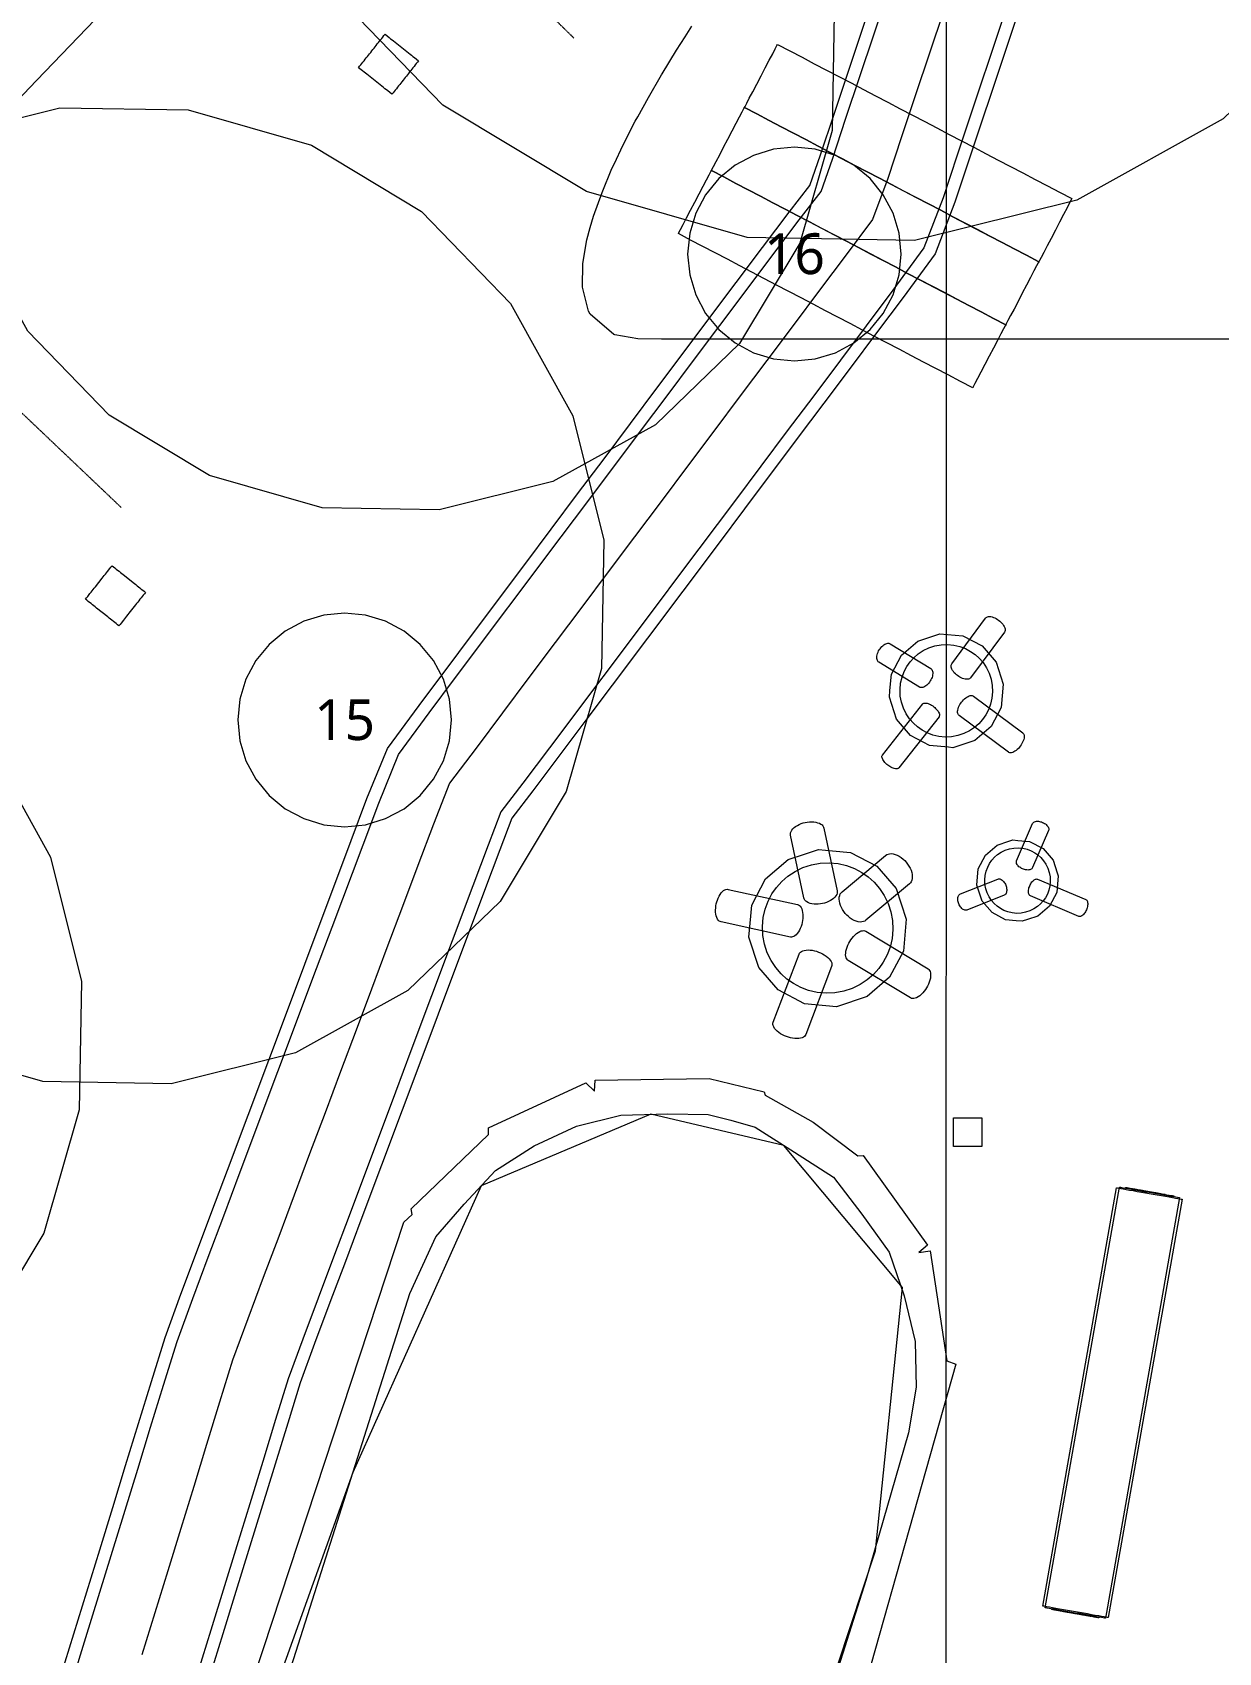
# Model space of a CAD drawing. Header units: millimetres. Extents: x -31757 to 121236, y -27283 to 59400.
# Drawn here: x 66088 to 71085, y 28250 to 35077 of the extents above; entities that cross this region are included whole.
import ezdxf

# ---------------------------------------------------------------- set-up
doc = ezdxf.new("R2010")
doc.units = ezdxf.units.MM
doc.linetypes.add('DASHDOT', pattern=[3.556, 2.54, -0.508, 0, -0.508])
for name, color, linetype, lineweight in [('10_見えがかり', 7, 'Continuous', 13), ('30_敷地・外構', 8, 'Continuous', 9), ('40_通り芯', 1, 'DASHDOT', 9), ('41_通り芯の符号', 1, 'Continuous', 13)]:
    doc.layers.add(name, color=color, linetype=linetype, lineweight=lineweight)
doc.styles.add('JP', font='NotoSansCJKjp-Regular.otf')

msp = doc.modelspace()

# ---------------------------------------------------------------- linework, layer by layer
at = {"layer": '10_見えがかり'}
for points in [[(69938.5, 36602.9), (75138.5, 36602.6), (75137.9, 25602.6), (69937.9, 25602.9), (69938.5, 36602.9)], [(66258.8, 28135.5), (66313.3, 28312.8), (66531.7, 29022.3), (66586.3, 29199.7), (66640.8, 29377), (66697.4, 29560.6), (66763.8, 29741.8), (66829.3, 29916.4), (66894.5, 30090.2), (66959.6, 30263.9), (67285.5, 31132.7), (67350.6, 31306.4), (67481, 31653.9), (67547, 31829.8), (67630.2, 32033.7), (67759.4, 32209.6), (67870.8, 32358.1), (68316.2, 32951.9), (68427.5, 33100.3), (68650.2, 33397.2), (68761.6, 33545.7), (68872.9, 33694.2), (68984.3, 33842.6), (69318.3, 34288), (69410.4, 34406.3), (69458.1, 34543.3), (69515.6, 34715.7), (69574.3, 34891.7), (69750.3, 35419.8)], [(70328, 35422.9), (70034.5, 34542.7), (69974.3, 34362.1), (69890.7, 34144.7), (69755.9, 33959.7), (69644.6, 33811.3), (69533.2, 33662.8), (69421.9, 33514.4), (69310.5, 33365.9), (69087.8, 33069), (68976.5, 32920.6), (68531.1, 32326.8), (68419.7, 32178.3), (68197, 31881.4), (68107.4, 31766.3), (68057.3, 31632.9), (67993.1, 31461.8), (67797.6, 30940.6), (67732.5, 30766.8), (67471.8, 30071.8), (67406.6, 29898.1), (67341.5, 29724.3), (67276.7, 29551.6), (67215.8, 29385.9), (67163.6, 29216.1), (66945.3, 28506.7), (66890.7, 28329.3), (66781.6, 27974.6)], [(66208.1, 28151.1), (66371.9, 28683.2), (66426.4, 28860.5), (66481, 29037.9), (66535.6, 29215.2), (66590.2, 29392.6), (66647.2, 29577.5), (66714.1, 29760.2), (66779.7, 29935), (66844.8, 30108.8), (66910, 30282.5), (67170.7, 30977.5), (67235.8, 31151.3), (67431.3, 31672.5), (67497.5, 31848.9), (67584, 32059.6), (67717, 32241.4), (68051.1, 32686.8), (68162.4, 32835.2), (68385.1, 33132.2), (68496.5, 33280.6), (68607.8, 33429.1), (68719.2, 33577.5), (69053.2, 34022.9), (69164.6, 34171.3), (69275.9, 34319.8), (69363.8, 34431.7), (69408.1, 34560.8), (69465.3, 34732.4), (69641.4, 35260.6)], [(70219, 35263.6), (69984.2, 34559.4), (69924.3, 34379.7), (69844.2, 34170), (69713.5, 33991.5), (69379.5, 33546.2), (69268.1, 33397.7), (69156.8, 33249.3), (69045.4, 33100.8), (68822.7, 32803.9), (68711.4, 32655.5), (68266, 32061.7), (68154.6, 31913.2), (68061.1, 31792.2), (68007.8, 31652), (67943.5, 31480.4), (67682.8, 30785.4), (67617.7, 30611.7), (67422.2, 30090.4), (67357, 29916.7), (67291.8, 29742.9), (67227, 29570), (67165.6, 29402.8), (67113, 29231.7), (67058.4, 29054.4), (67003.8, 28877), (66949.2, 28699.6), (66840.1, 28344.9), (66785.5, 28167.5)], [(71611.5, 35202.2), (71104.5, 34712.5), (70488, 34370.8), (69804.1, 34200.3), (69099.4, 34212.6), (68421.9, 34406.9), (67817.7, 34769.9), (67328.1, 35276.9)], [(69466.2, 35157), (69457.6, 34663.7), (69321.6, 34189.4), (69067.5, 33766.5), (68712.6, 33423.8), (68281.1, 33184.6), (67802.3, 33065.2), (67309, 33073.8), (66834.7, 33209.8), (66411.8, 33463.9), (66069.1, 33818.8), (65829.9, 34250.4), (65710.5, 34729.1), (65719.1, 35222.4)], [(66353.3, 35131.1), (66106.1, 34874.6), (65859.5, 34617.7), (65613.3, 34360.3), (65367.6, 34102.4), (65122.4, 33844.1), (64877.7, 33585.3), (64633.5, 33326.1), (64389.7, 33066.4), (64146.5, 32806.2), (63903.7, 32545.6), (63661.4, 32284.5), (63419.6, 32023), (63178.3, 31761), (62937.5, 31498.6), (62697.2, 31235.7), (62457.4, 30972.4), (62218.1, 30708.6), (61979.3, 30444.4), (61740.9, 30179.7), (61503.1, 29914.6), (61265.8, 29649), (61028.9, 29383), (60792.6, 29116.5)], [(67489.9, 34963.9), (67494.6, 34969.7), (67499.3, 34975.6), (67503.9, 34981.5), (67508.6, 34987.3), (67513.3, 34993.2), (67517.9, 34999.1), (67522.6, 35004.9), (67527.3, 35010.8), (67531.9, 35016.7), (67536.6, 35022.6), (67541.3, 35028.4), (67546, 35034.3), (67550.6, 35040.2), (67555.3, 35046), (67560, 35051.9), (67564.6, 35057.8), (67569.3, 35063.6), (67574, 35069.5), (67591.6, 35055.5), (67597.4, 35050.8), (67603.3, 35046.2), (67609.2, 35041.5), (67679.6, 34985.5), (67685.5, 34980.8), (67691.4, 34976.1), (67697.2, 34971.5), (67714.8, 34957.5), (67710.2, 34951.6), (67705.5, 34945.7), (67700.8, 34939.9), (67696.2, 34934), (67691.5, 34928.1), (67686.8, 34922.2), (67682.2, 34916.4), (67677.5, 34910.5), (67672.8, 34904.6), (67668.2, 34898.8), (67663.5, 34892.9), (67658.8, 34887), (67654.1, 34881.2), (67649.5, 34875.3), (67644.8, 34869.4), (67640.1, 34863.5), (67635.5, 34857.7), (67630.8, 34851.8), (67626.1, 34845.9), (67621.5, 34840.1), (67616.8, 34834.2), (67612.1, 34828.3), (67607.5, 34822.5), (67602.8, 34816.6), (67585.2, 34830.6), (67579.3, 34835.3), (67573.4, 34839.9), (67567.6, 34844.6), (67497.1, 34900.6), (67491.3, 34905.3), (67485.4, 34910), (67479.5, 34914.6), (67461.9, 34928.6), (67466.6, 34934.5), (67471.3, 34940.4), (67475.9, 34946.3), (67480.6, 34952.1), (67485.3, 34958), (67489.9, 34963.9)], [(69175.6, 34928), (69192.4, 34960), (69206.8, 34987.5), (69217.9, 35008.6), (69224.8, 35021.9), (69227.2, 35026.4), (69278.9, 34999.4), (69330.5, 34972.3), (69382.2, 34945.2), (69433.9, 34918.1), (69485.5, 34891.1), (69537.2, 34864), (69588.9, 34836.9), (69640.5, 34809.8), (69692.2, 34782.8), (69743.9, 34755.7), (69795.5, 34728.6), (69847.2, 34701.5), (69898.9, 34674.5), (69950.6, 34647.4), (70002.2, 34620.3), (70053.9, 34593.2), (70105.6, 34566.2), (70157.2, 34539.1), (70208.9, 34512), (70260.6, 34484.9), (70312.2, 34457.8), (70363.9, 34430.8), (70415.6, 34403.7), (70467.2, 34376.6), (70464.9, 34372.1), (70457.9, 34358.8), (70446.8, 34337.7), (70432.4, 34310.2), (70415.6, 34278.1), (70397.6, 34243.8), (70379.6, 34209.4), (70362.8, 34177.3), (70348.4, 34149.8), (70337.3, 34128.7), (70330.4, 34115.4), (70328, 34110.9), (70276.3, 34138), (70224.7, 34165), (70173, 34192.1), (70121.3, 34219.2), (70069.6, 34246.3), (70018, 34273.3), (69966.3, 34300.4), (69914.6, 34327.5), (69863, 34354.6), (69811.3, 34381.7), (69759.6, 34408.7), (69708, 34435.8), (69656.3, 34462.9), (69604.6, 34490), (69553, 34517), (69501.3, 34544.1), (69449.6, 34571.2), (69398, 34598.3), (69346.3, 34625.3), (69294.6, 34652.4), (69242.9, 34679.5), (69191.3, 34706.6), (69139.6, 34733.6), (69087.9, 34760.7), (69090.3, 34765.2), (69097.3, 34778.5), (69108.3, 34799.6), (69122.8, 34827.1), (69139.5, 34859.2), (69157.6, 34893.6), (69175.6, 34928)], [(66203.9, 34759.8), (66744.2, 34750.4), (67263.7, 34601.4), (67726.9, 34323.1), (68102.2, 33934.4), (68364.2, 33461.8), (68494.9, 32937.4), (68485.5, 32397.2), (68336.6, 31877.7), (68058.3, 31414.5), (67669.5, 31039.1), (67196.9, 30777.2), (66672.6, 30646.4), (66132.3, 30655.9), (65612.8, 30804.8)], [(65679.6, 34629.1), (66203.9, 34759.8)], [(69036.3, 34662.2), (69053.1, 34694.3), (69067.5, 34721.8), (69078.6, 34742.9), (69085.6, 34756.2), (69087.9, 34760.7), (69139.6, 34733.6), (69191.3, 34706.6), (69242.9, 34679.5), (69294.6, 34652.4), (69346.3, 34625.3), (69398, 34598.3), (69449.6, 34571.2), (69501.3, 34544.1), (69553, 34517), (69604.6, 34490), (69656.3, 34462.9), (69708, 34435.8), (69811.3, 34381.7), (69863, 34354.6), (69914.6, 34327.5), (69966.3, 34300.4), (70121.3, 34219.2), (70173, 34192.1), (70224.7, 34165), (70276.3, 34138), (70328, 34110.9), (70325.6, 34106.4), (70318.7, 34093.1), (70307.6, 34072), (70293.2, 34044.5), (70276.4, 34012.4), (70258.4, 33978), (70240.4, 33943.6), (70223.6, 33911.6), (70209.1, 33884.1), (70198.1, 33863), (70191.1, 33849.7), (70188.7, 33845.2), (70137.1, 33872.2), (70085.4, 33899.3), (70033.7, 33926.4), (69982.1, 33953.5), (69930.4, 33980.5), (69878.7, 34007.6), (69827.1, 34034.7), (69775.4, 34061.8), (69723.7, 34088.9), (69672.1, 34115.9), (69568.7, 34170.1), (69517.1, 34197.2), (69465.4, 34224.2), (69413.7, 34251.3), (69362, 34278.4), (69310.4, 34305.5), (69258.7, 34332.5), (69207, 34359.6), (69155.4, 34386.7), (69103.7, 34413.8), (69052, 34440.8), (69000.4, 34467.9), (68948.7, 34495), (68951.1, 34499.5), (68958, 34512.8), (68969.1, 34533.9), (68983.5, 34561.4), (69000.3, 34593.5), (69018.3, 34627.8), (69036.3, 34662.2)], [(68897.1, 34396.5), (68913.9, 34428.6), (68928.3, 34456.1), (68939.4, 34477.2), (68946.3, 34490.5), (68948.7, 34495), (69000.4, 34467.9), (69052, 34440.8), (69103.7, 34413.8), (69155.4, 34386.7), (69207, 34359.6), (69258.7, 34332.5), (69310.4, 34305.5), (69362, 34278.4), (69465.4, 34224.2), (69517.1, 34197.2), (69568.7, 34170.1), (69620.4, 34143), (69672.1, 34115.9), (69723.7, 34088.9), (69775.4, 34061.8), (69827.1, 34034.7), (69982.1, 33953.5), (70033.7, 33926.4), (70085.4, 33899.3), (70137.1, 33872.2), (70188.7, 33845.2), (70186.4, 33840.6), (70179.4, 33827.4), (70168.4, 33806.3), (70153.9, 33778.7), (70137.1, 33746.7), (70119.1, 33712.3), (70101.1, 33677.9), (70084.3, 33645.9), (70069.9, 33618.4), (70058.8, 33597.2), (70051.9, 33584), (70049.5, 33579.4), (69997.8, 33606.5), (69946.2, 33633.6), (69894.5, 33660.7), (69842.8, 33687.7), (69791.2, 33714.8), (69739.5, 33741.9), (69636.1, 33796), (69584.5, 33823.1), (69532.8, 33850.2), (69481.1, 33877.3), (69429.5, 33904.4), (69377.8, 33931.4), (69326.1, 33958.5), (69274.5, 33985.6), (69222.8, 34012.7), (69119.5, 34066.8), (69067.8, 34093.9), (69016.1, 34121), (68964.5, 34148), (68912.8, 34175.1), (68861.1, 34202.2), (68809.4, 34229.3), (68811.8, 34233.8), (68818.8, 34247.1), (68829.8, 34268.2), (68844.3, 34295.7), (68861, 34327.7), (68879.1, 34362.1), (68897.1, 34396.5)], [(66339.8, 32723.9), (66344.5, 32729.8), (66349.1, 32735.7), (66353.8, 32741.5), (66381.8, 32776.8), (66386.5, 32782.6), (66391.2, 32788.5), (66395.8, 32794.4), (66400.5, 32800.2), (66405.2, 32806.1), (66414.5, 32817.8), (66419.2, 32823.7), (66423.8, 32829.6), (66429.7, 32824.9), (66435.6, 32820.2), (66441.5, 32815.6), (66447.3, 32810.9), (66453.2, 32806.2), (66459.1, 32801.6), (66464.9, 32796.9), (66470.8, 32792.2), (66517.8, 32754.9), (66523.6, 32750.2), (66529.5, 32745.5), (66535.4, 32740.9), (66541.2, 32736.2), (66547.1, 32731.5), (66553, 32726.9), (66558.8, 32722.2), (66564.7, 32717.5), (66560, 32711.7), (66555.4, 32705.8), (66546, 32694), (66541.4, 32688.2), (66536.7, 32682.3), (66532, 32676.4), (66527.4, 32670.6), (66522.7, 32664.7), (66494.7, 32629.5), (66490, 32623.6), (66485.3, 32617.7), (66480.7, 32611.9), (66476, 32606), (66471.3, 32600.1), (66462, 32588.4), (66457.3, 32582.5), (66452.7, 32576.7), (66446.8, 32581.3), (66440.9, 32586), (66435.1, 32590.7), (66429.2, 32595.3), (66423.3, 32600), (66417.4, 32604.7), (66411.6, 32609.3), (66405.7, 32614), (66358.7, 32651.4), (66352.9, 32656), (66347, 32660.7), (66341.1, 32665.4), (66335.3, 32670), (66329.4, 32674.7), (66323.5, 32679.4), (66317.7, 32684), (66311.8, 32688.7), (66316.5, 32694.6), (66321.1, 32700.4), (66330.5, 32712.2), (66335.1, 32718.1), (66339.8, 32723.9)], [(70105.9, 32611.5), (70108.7, 32613.4), (70112.2, 32614.8), (70116.3, 32615.6), (70121, 32615.7), (70126.2, 32615.2), (70131.7, 32613.9), (70137.3, 32612.1), (70143, 32609.7), (70148.6, 32606.9), (70153.8, 32603.7), (70158.7, 32600.3), (70163.4, 32596.6), (70168, 32592.5), (70172.3, 32588), (70176.2, 32583.3), (70179.6, 32578.4), (70182.4, 32573.5), (70184.4, 32568.7), (70185.6, 32564.1), (70186.1, 32560), (70185.8, 32556.2), (70184.8, 32553), (70183.3, 32550.4), (70040.5, 32357.8), (70038.4, 32355.5), (70035.6, 32353.7), (70032.1, 32352.3), (70028, 32351.5), (70023.3, 32351.4), (70018.1, 32351.9), (70012.6, 32353.1), (70007, 32355), (70001.3, 32357.4), (69995.7, 32360.2), (69990.5, 32363.4), (69985.6, 32366.8), (69980.9, 32370.5), (69976.3, 32374.6), (69972, 32379.1), (69968.1, 32383.8), (69964.7, 32388.7), (69961.9, 32393.6), (69959.9, 32398.4), (69958.7, 32403), (69958.2, 32407.1), (69958.5, 32410.8), (69959.5, 32414.1), (69961, 32416.7), (70103.8, 32609.3), (70105.9, 32611.5)], [(69645.6, 32443.8), (69646, 32449), (69647.1, 32454.5), (69648.7, 32460), (69650.7, 32465.4), (69653.2, 32470.5), (69655.9, 32475.3), (69658.9, 32479.9), (69662.4, 32484.4), (69666.2, 32488.7), (69670.4, 32492.7), (69674.7, 32496.1), (69679.2, 32498.9), (69683.7, 32501), (69688, 32502.4), (69692.1, 32503), (69695.8, 32502.9), (69699.1, 32502.1), (69701.9, 32500.7), (69872.4, 32396.6), (69874.9, 32394.7), (69877.1, 32392.1), (69878.9, 32388.9), (69880.3, 32385), (69881, 32380.6), (69881.2, 32375.6), (69880.7, 32370.3), (69879.6, 32364.9), (69878, 32359.4), (69876, 32354), (69873.5, 32348.9), (69870.8, 32344.1), (69867.8, 32339.5), (69864.4, 32335), (69860.5, 32330.7), (69856.4, 32326.7), (69852, 32323.3), (69847.5, 32320.5), (69843, 32318.4), (69838.7, 32317), (69834.7, 32316.4), (69830.9, 32316.5), (69827.7, 32317.3), (69824.8, 32318.6), (69654.3, 32422.8), (69651.8, 32424.7), (69649.6, 32427.2), (69647.8, 32430.5), (69646.5, 32434.4), (69645.7, 32438.8), (69645.6, 32443.8)], [(69707.2, 32373.1), (69707.2, 32373.1), (69749.2, 32453.3), (69817.8, 32512.3), (69910.9, 32542.9), (70008.4, 32534), (70088.6, 32491.9), (70147.6, 32423.3), (70178.2, 32330.3), (70169.3, 32232.7), (70127.2, 32152.6), (70058.6, 32093.6), (69965.6, 32063), (69947.3, 32064.6), (69868, 32071.9), (69787.9, 32113.9), (69728.9, 32182.5), (69698.3, 32275.6), (69698.3, 32275.6), (69700.8, 32303.6), (69707.2, 32373.1), (69707.2, 32373.1)], [(69772.1, 32405.1), (69785.6, 32424.3), (69801.3, 32441.8), (69819.9, 32457.9), (69841, 32472), (69864.5, 32483.4), (69889.7, 32491.8), (69916.2, 32496.7), (69943, 32497.9), (69969.5, 32495.4), (69994.9, 32489.5), (70018.7, 32480.5), (70040.4, 32469), (70059.6, 32455.5), (70077.1, 32439.8), (70093.2, 32421.3), (70107.3, 32400.1), (70118.7, 32376.7), (70127.1, 32351.4), (70132, 32325), (70133.2, 32298.2), (70130.7, 32271.7), (70124.8, 32246.2), (70115.9, 32222.4), (70104.3, 32200.8), (70090.8, 32181.5), (70075.1, 32164), (70056.6, 32148), (70035.4, 32133.9), (70012, 32122.4), (69986.7, 32114), (69960.3, 32109.2), (69933.5, 32108), (69907, 32110.4), (69881.5, 32116.3), (69857.8, 32125.3), (69836.1, 32136.8), (69816.8, 32150.3), (69799.4, 32166), (69783.3, 32184.6), (69769.2, 32205.7), (69757.7, 32229.2), (69749.4, 32254.4), (69744.5, 32280.8), (69743.3, 32307.7), (69745.8, 32334.2), (69751.7, 32359.6), (69760.6, 32383.4), (69772.1, 32405.1)], [(69667.1, 32024), (69667.3, 32026.9), (69667.9, 32029.4), (69669.1, 32031.4), (69839, 32247.4), (69840.7, 32249), (69843, 32250.3), (69845.8, 32251.1), (69849.2, 32251.3), (69853.2, 32251.1), (69857.5, 32250.2), (69862.1, 32248.8), (69866.9, 32246.8), (69871.8, 32244.4), (69876.5, 32241.7), (69881, 32238.7), (69885.2, 32235.6), (69889.3, 32232.2), (69893.2, 32228.5), (69897, 32224.6), (69900.5, 32220.4), (69903.5, 32216.2), (69906, 32212.1), (69907.8, 32208), (69909, 32204.3), (69909.6, 32200.9), (69909.4, 32198), (69908.8, 32195.5), (69907.6, 32193.4), (69737.7, 31977.5), (69736, 31975.9), (69733.7, 31974.6), (69730.9, 31973.8), (69727.5, 31973.5), (69723.5, 31973.8), (69719.2, 31974.7), (69714.6, 31976.1), (69709.8, 31978.1), (69704.9, 31980.5), (69700.2, 31983.2), (69695.7, 31986.2), (69691.5, 31989.3), (69687.4, 31992.7), (69683.5, 31996.4), (69679.7, 32000.3), (69676.2, 32004.4), (69673.2, 32008.7), (69670.7, 32012.8), (69668.9, 32016.8), (69667.7, 32020.6), (69667.1, 32024)], [(69986, 32216.6), (69986.7, 32221.8), (69988, 32227.4), (69990, 32233.2), (69992.5, 32238.9), (69995.5, 32244.6), (69998.8, 32249.9), (70002.3, 32254.9), (70006.1, 32259.7), (70010.4, 32264.4), (70014.9, 32268.9), (70019.8, 32272.9), (70024.7, 32276.5), (70029.7, 32279.3), (70034.5, 32281.5), (70039.1, 32282.8), (70043.2, 32283.3), (70046.9, 32283.1), (70050.1, 32282.2), (70052.7, 32280.7), (70260.5, 32125.2), (70262.7, 32123.1), (70264.4, 32120.3), (70265.7, 32116.8), (70266.4, 32112.7), (70266.4, 32108), (70265.7, 32102.7), (70264.3, 32097.2), (70262.4, 32091.4), (70259.8, 32085.6), (70256.8, 32080), (70253.5, 32074.6), (70250, 32069.6), (70246.2, 32064.8), (70242, 32060.1), (70237.4, 32055.7), (70232.6, 32051.6), (70227.6, 32048.1), (70222.7, 32045.2), (70217.8, 32043.1), (70213.3, 32041.8), (70209.1, 32041.2), (70205.4, 32041.5), (70202.3, 32042.4), (70199.6, 32043.9), (69991.9, 32199.3), (69989.7, 32201.4), (69987.9, 32204.2), (69986.7, 32207.7), (69986, 32211.8), (69986, 32216.6)], [(65902.1, 32074.5), (66164.1, 31601.9), (66294.8, 31077.6), (66285.4, 30537.3), (66136.5, 30017.8), (65858.2, 29554.6)], [(69339.4, 31425.4), (69337.9, 31430), (69282, 31694.4), (69281.6, 31699.1), (69282.2, 31704.3), (69284, 31709.6), (69287, 31715.2), (69291.3, 31720.7), (69296.9, 31726), (69303.4, 31731.1), (69310.8, 31735.6), (69318.9, 31739.7), (69327.2, 31743), (69335.7, 31745.8), (69344.1, 31747.8), (69352.7, 31749.3), (69361.5, 31750.3), (69370.6, 31750.6), (69379.5, 31750.2), (69388.2, 31749), (69396.2, 31747), (69403.4, 31744.4), (69409.6, 31741.1), (69414.6, 31737.3), (69418.4, 31733.1), (69421.1, 31728.6), (69422.5, 31724.1), (69478.4, 31459.7), (69478.9, 31454.9), (69478.3, 31449.8), (69476.5, 31444.4), (69473.5, 31438.9), (69469.1, 31433.4), (69463.6, 31428), (69457.1, 31423), (69449.7, 31418.4), (69441.6, 31414.4), (69433.2, 31411), (69424.7, 31408.3), (69416.3, 31406.2), (69407.8, 31404.7), (69399, 31403.8), (69389.9, 31403.5), (69381, 31403.9), (69372.3, 31405.1), (69364.3, 31407), (69357.1, 31409.7), (69350.9, 31413), (69345.9, 31416.8), (69342.1, 31421), (69339.4, 31425.4)], [(70305, 31747.3), (70307.4, 31749.2), (70310.3, 31750.7), (70313.8, 31751.9), (70317.7, 31752.7), (70322, 31753), (70326.4, 31752.8), (70330.9, 31752.2), (70335.4, 31751.2), (70339.8, 31749.9), (70343.8, 31748.3), (70347.8, 31746.4), (70351.7, 31744.2), (70355.6, 31741.6), (70359.1, 31738.7), (70362.3, 31735.6), (70365, 31732.3), (70367.1, 31729), (70368.7, 31725.6), (70369.6, 31722.4), (70369.9, 31719.4), (70369.6, 31716.6), (70368.8, 31714.2), (70301.3, 31557.4), (70300, 31555.1), (70298.2, 31553), (70295.8, 31551.1), (70292.9, 31549.6), (70289.4, 31548.4), (70285.5, 31547.7), (70281.2, 31547.4), (70276.8, 31547.6), (70272.3, 31548.2), (70267.8, 31549.2), (70263.4, 31550.5), (70259.4, 31552.1), (70255.4, 31554), (70251.5, 31556.2), (70247.7, 31558.8), (70244.1, 31561.6), (70240.9, 31564.8), (70238.2, 31568), (70236.1, 31571.4), (70234.5, 31574.7), (70233.6, 31577.9), (70233.4, 31580.9), (70233.6, 31583.7), (70234.4, 31586.2), (70301.9, 31742.9), (70303.2, 31745.2), (70305, 31747.3)], [(69177.2, 31510.6), (69271.9, 31592.1), (69341.5, 31614.9), (69400.4, 31634.3), (69458.3, 31629), (69535.1, 31622), (69645.8, 31564), (69727.3, 31469.2), (69769.5, 31340.7), (69757.3, 31206), (69699.2, 31095.3), (69604.4, 31013.8), (69475.9, 30971.6), (69341.2, 30983.9), (69230.6, 31042), (69149.1, 31136.7), (69106.8, 31265.2), (69114.9, 31353.7), (69119.1, 31399.9), (69177.2, 31510.6)], [(69487.6, 31416.5), (69486.9, 31425.2), (69487.4, 31433.2), (69489, 31440.4), (69491.6, 31446.7), (69495.1, 31451.9), (69499.2, 31456.1), (69682.2, 31609.1), (69687, 31612.4), (69692.8, 31614.8), (69699.4, 31616.3), (69706.8, 31616.6), (69714.8, 31615.6), (69723.2, 31613.4), (69731.8, 31610), (69740.3, 31605.4), (69748.5, 31599.9), (69756.3, 31593.7), (69763.3, 31587), (69769.7, 31580), (69775.4, 31572.5), (69780.8, 31564.3), (69785.6, 31555.6), (69789.5, 31546.6), (69792.5, 31537.4), (69794.3, 31528.3), (69795, 31519.7), (69794.5, 31511.6), (69792.9, 31504.4), (69790.3, 31498.1), (69786.9, 31492.9), (69782.7, 31488.7), (69599.7, 31335.8), (69594.9, 31332.5), (69589.1, 31330), (69582.5, 31328.6), (69575.1, 31328.3), (69567.1, 31329.2), (69558.7, 31331.4), (69550.1, 31334.9), (69541.6, 31339.4), (69533.4, 31344.9), (69525.6, 31351.1), (69518.6, 31357.8), (69512.2, 31364.9), (69506.5, 31372.3), (69501.1, 31380.5), (69496.4, 31389.2), (69492.4, 31398.2), (69489.4, 31407.4), (69487.6, 31416.5)], [(70201, 31668.5), (70218.7, 31674.3), (70239.6, 31672.4), (70288.3, 31668), (70345.6, 31637.9), (70387.7, 31588.9), (70387.7, 31588.9), (70405.3, 31535.3), (70409.6, 31522.4), (70403.2, 31452.8), (70373.2, 31395.5), (70324.2, 31353.4), (70279.9, 31338.8), (70257.7, 31331.5), (70232.4, 31333.8), (70188, 31337.9), (70130.8, 31367.9), (70088.7, 31416.9), (70066.8, 31483.4), (70073.1, 31553.1), (70103.2, 31610.3), (70152.2, 31652.4), (70201, 31668.5)], [(70120.6, 31575.2), (70130.2, 31588.8), (70141.3, 31601.2), (70154.4, 31612.6), (70169.4, 31622.5), (70186, 31630.7), (70203.9, 31636.6), (70222.6, 31640), (70241.6, 31640.9), (70260.3, 31639.1), (70278.3, 31634.9), (70295.1, 31628.6), (70310.5, 31620.5), (70324.1, 31610.9), (70336.5, 31599.8), (70347.9, 31586.7), (70357.8, 31571.7), (70365.9, 31555.1), (70371.9, 31537.2), (70375.3, 31518.5), (70376.1, 31499.5), (70374.4, 31480.8), (70370.2, 31462.8), (70363.9, 31446), (70355.7, 31430.6), (70346.2, 31417), (70335.1, 31404.6), (70322, 31393.2), (70307, 31383.3), (70290.4, 31375.2), (70272.5, 31369.2), (70253.8, 31365.8), (70234.8, 31364.9), (70216.1, 31366.7), (70198.1, 31370.9), (70181.2, 31377.2), (70165.9, 31385.4), (70152.3, 31394.9), (70139.9, 31406), (70128.5, 31419.1), (70118.6, 31434.1), (70110.4, 31450.7), (70104.5, 31468.6), (70101.1, 31487.3), (70100.2, 31506.3), (70102, 31525), (70106.1, 31543), (70112.5, 31559.9), (70120.6, 31575.2)], [(69203.9, 31447), (69223, 31474.1), (69245.1, 31498.8), (69271.2, 31521.5), (69301.1, 31541.3), (69334.2, 31557.5), (69369.8, 31569.3), (69407, 31576.2), (69444.9, 31577.9), (69482.3, 31574.4), (69518.1, 31566.1), (69551.7, 31553.4), (69582.2, 31537.2), (69609.4, 31518.2), (69634, 31496), (69656.7, 31469.9), (69676.6, 31440), (69692.8, 31407), (69704.5, 31371.3), (69711.4, 31334.1), (69713.1, 31296.2), (69709.6, 31258.9), (69701.3, 31223), (69688.7, 31189.5), (69672.4, 31158.9), (69653.4, 31131.8), (69631.2, 31107.1), (69605.1, 31084.4), (69575.3, 31064.6), (69542.2, 31048.4), (69506.6, 31036.6), (69469.3, 31029.7), (69431.5, 31028), (69394.1, 31031.5), (69358.2, 31039.8), (69324.7, 31052.5), (69294.1, 31068.7), (69267, 31087.7), (69242.3, 31109.9), (69219.6, 31136), (69199.8, 31165.9), (69183.6, 31198.9), (69171.8, 31234.6), (69164.9, 31271.8), (69163.3, 31309.7), (69166.7, 31347), (69175.1, 31382.9), (69187.7, 31416.4), (69203.9, 31447)], [(69986.9, 31427.2), (69987.3, 31431.5), (69988.2, 31435.4), (69989.5, 31438.9), (69991.2, 31441.8), (69993.2, 31444.2), (69995.4, 31446), (69997.8, 31447.2), (70154.9, 31509.5), (70157.5, 31510.2), (70160.3, 31510.4), (70163.4, 31510.1), (70166.6, 31509.1), (70169.9, 31507.4), (70173.3, 31505.2), (70176.5, 31502.4), (70179.6, 31499), (70182.4, 31495.4), (70184.9, 31491.5), (70187.1, 31487.4), (70188.8, 31483.3), (70190.3, 31479.2), (70191.5, 31474.7), (70192.4, 31470.2), (70192.9, 31465.6), (70192.9, 31461.1), (70192.5, 31456.8), (70191.6, 31452.9), (70190.3, 31449.4), (70188.6, 31446.4), (70186.6, 31444.1), (70184.4, 31442.3), (70182, 31441.1), (70024.9, 31378.8), (70022.3, 31378), (70019.5, 31377.8), (70016.4, 31378.2), (70013.2, 31379.2), (70009.9, 31380.8), (70006.5, 31383.1), (70003.3, 31385.9), (70000.2, 31389.2), (69997.4, 31392.9), (69994.9, 31396.8), (69992.7, 31400.9), (69991, 31404.9), (69989.5, 31409.1), (69988.3, 31413.5), (69987.4, 31418.1), (69986.9, 31422.7), (69986.9, 31427.2)], [(70284.2, 31454), (70284.2, 31458.3), (70284.6, 31462.9), (70285.4, 31467.6), (70286.5, 31472.3), (70288, 31476.8), (70289.6, 31481.1), (70291.6, 31485.3), (70293.8, 31489.5), (70296.4, 31493.6), (70299.2, 31497.4), (70302.2, 31500.9), (70305.4, 31503.9), (70308.5, 31506.3), (70311.7, 31508.1), (70314.7, 31509.2), (70317.4, 31509.7), (70320, 31509.6), (70322.2, 31508.9), (70525.8, 31422.6), (70527.8, 31421.5), (70529.6, 31419.8), (70531.2, 31417.4), (70532.5, 31414.5), (70533.4, 31411), (70533.9, 31407), (70533.9, 31402.7), (70533.5, 31398.1), (70532.7, 31393.4), (70531.6, 31388.7), (70530.1, 31384.2), (70528.4, 31379.9), (70526.5, 31375.7), (70524.3, 31371.5), (70521.7, 31367.5), (70518.9, 31363.6), (70515.9, 31360.1), (70512.7, 31357.2), (70509.5, 31354.7), (70506.4, 31353), (70503.4, 31351.8), (70500.6, 31351.4), (70498.1, 31351.5), (70495.9, 31352.1), (70292.3, 31438.4), (70290.3, 31439.5), (70288.5, 31441.3), (70286.9, 31443.6), (70285.6, 31446.5), (70284.7, 31450), (70284.2, 31454)], [(68967.4, 31361.7), (68966.5, 31370.1), (68966.3, 31378.8), (68966.8, 31387.6), (68967.8, 31396.3), (68969.4, 31404.6), (68971.4, 31412.8), (68974.1, 31421.1), (68977.3, 31429.3), (68981.1, 31437.2), (68985.4, 31444.5), (68990, 31450.9), (68995, 31456.3), (69000.1, 31460.6), (69005.1, 31463.6), (69010, 31465.4), (69014.6, 31466.1), (69018.9, 31465.7), (69311.3, 31402.3), (69315.4, 31400.9), (69319.4, 31398.4), (69323.1, 31394.7), (69326.4, 31389.8), (69329.2, 31383.9), (69331.5, 31376.9), (69333.1, 31369.1), (69334, 31360.7), (69334.2, 31351.9), (69333.7, 31343.1), (69332.7, 31334.5), (69331.1, 31326.2), (69329.1, 31318), (69326.5, 31309.6), (69323.2, 31301.4), (69319.4, 31293.6), (69315.2, 31286.3), (69310.5, 31279.9), (69305.5, 31274.4), (69300.5, 31270.2), (69295.4, 31267.1), (69290.5, 31265.3), (69285.9, 31264.7), (69281.6, 31265.1), (68989.2, 31328.5), (68985.1, 31329.9), (68981.2, 31332.4), (68977.5, 31336.1), (68974.1, 31340.9), (68971.3, 31346.9), (68969, 31353.9), (68967.4, 31361.7)], [(69514.3, 31197.7), (69515.4, 31205.8), (69517.3, 31214.2), (69520, 31222.7), (69523.4, 31231), (69527.2, 31239), (69531.5, 31246.6), (69536.2, 31253.8), (69541.5, 31261), (69547.3, 31267.8), (69553.6, 31274.2), (69560.1, 31279.8), (69566.7, 31284.5), (69573.3, 31288.1), (69579.6, 31290.6), (69585.4, 31291.9), (69590.7, 31292), (69595.4, 31291.1), (69599.4, 31289.3), (69861.3, 31131.1), (69864.7, 31128.4), (69867.7, 31124.7), (69870, 31119.9), (69871.6, 31114.1), (69872.3, 31107.4), (69872.2, 31099.9), (69871.1, 31091.9), (69869.2, 31083.5), (69866.5, 31075), (69863.1, 31066.6), (69859.2, 31058.6), (69855, 31051.1), (69850.3, 31043.8), (69845, 31036.7), (69839.2, 31029.8), (69832.9, 31023.5), (69826.4, 31017.8), (69819.7, 31013.2), (69813.2, 31009.5), (69806.9, 31007.1), (69801, 31005.8), (69795.7, 31005.7), (69791.1, 31006.5), (69787.1, 31008.3), (69525.2, 31166.6), (69521.8, 31169.3), (69518.8, 31173), (69516.5, 31177.8), (69514.9, 31183.5), (69514.1, 31190.2), (69514.3, 31197.7)], [(69318.2, 31193.4), (69320.3, 31197.4), (69323.5, 31201.1), (69327.8, 31204.3), (69333.4, 31207), (69340, 31209), (69347.6, 31210.3), (69355.9, 31210.7), (69364.7, 31210.3), (69373.7, 31209.2), (69382.7, 31207.3), (69391.5, 31204.9), (69399.9, 31202), (69408, 31198.7), (69416.2, 31194.6), (69424.2, 31190), (69431.7, 31184.9), (69438.5, 31179.3), (69444.5, 31173.5), (69449.3, 31167.5), (69452.9, 31161.6), (69455.3, 31156), (69456.4, 31150.6), (69456.3, 31145.7), (69455.2, 31141.4), (69346.2, 30854.2), (69344.1, 30850.3), (69340.9, 30846.6), (69336.6, 30843.3), (69331, 30840.6), (69324.4, 30838.6), (69316.8, 30837.4), (69308.5, 30836.9), (69299.7, 30837.3), (69290.7, 30838.5), (69281.7, 30840.3), (69272.9, 30842.7), (69264.5, 30845.6), (69256.4, 30849), (69248.2, 30853), (69240.2, 30857.6), (69232.7, 30862.8), (69225.9, 30868.3), (69219.9, 30874.2), (69215.1, 30880.1), (69211.5, 30886), (69209.1, 30891.7), (69208, 30897), (69208.1, 30901.9), (69209.2, 30906.3), (69318.2, 31193.4)], [(68010.2, 30433.3), (68009.5, 30460.6), (68420, 30651), (68455.8, 30615.4), (68459.4, 30661.8), (68939.7, 30669.4), (69171.2, 30613.1), (69175.2, 30599.4), (69377.4, 30484.3), (69565.8, 30343.1), (69588.3, 30344.5), (69858.3, 29967.3), (69822.9, 29936.1), (69869.7, 29942.2), (69941, 29479.3), (69977.8, 29465), (69423.7, 27501.6)], [(66797.9, 26994.8), (67238, 28378.9), (67678.1, 29763), (67788.1, 30001.4), (67906.9, 30139.3), (68039.8, 30281.4), (68201.9, 30385.5), (68380.6, 30468), (68567.7, 30515.1), (68764.8, 30519.7)], [(68764.8, 30519.7), (68934.4, 30516.7), (69030.6, 30493.8), (69133.1, 30463.4), (69298.1, 30358), (69463.1, 30252.5), (69582.3, 30097.1), (69696.9, 29936.7), (69761.4, 29752.9), (69807.2, 29560.4), (69810.6, 29367.9), (69778.5, 29175.4), (69599.7, 28552.9), (69164.2, 27178)], [(68637.9, 25643), (69639.3, 28677.9), (69753.1, 29787.9), (69253.1, 30386.7), (68693.1, 30518), (67979.4, 30216.8), (67438.1, 29008.1), (66427.9, 26190.6)], [(70028.1, 30502.9), (70038.1, 30502.9), (70048.1, 30502.9), (70058.1, 30502.9), (70068.1, 30502.9), (70088.1, 30502.9), (70088.1, 30492.9), (70088.1, 30482.9), (70088.1, 30472.9), (70088.1, 30462.9), (70088.1, 30452.9), (70088.1, 30442.9), (70088.1, 30432.9), (70088.1, 30422.9), (70088.1, 30412.9), (70088.1, 30402.9), (70088.1, 30382.9), (70078.1, 30382.9), (70068.1, 30382.9), (70058.1, 30382.9), (70038.1, 30382.9), (70018.1, 30382.9), (69998.1, 30382.9), (69988.1, 30382.9), (69978.1, 30382.9), (69968.1, 30382.9), (69968.1, 30392.9), (69968.1, 30402.9), (69968.1, 30432.9), (69968.1, 30442.9), (69968.1, 30462.9), (69968.1, 30472.9), (69968.1, 30482.9), (69968.1, 30492.9), (69968.1, 30502.9), (69978.1, 30502.9), (69998.1, 30502.9), (70008.1, 30502.9), (70028.1, 30502.9)], [(66579.6, 26803.1), (67652.6, 30063.6), (67688.3, 30095.8), (67683.9, 30119.7), (68010.2, 30433.3)], [(70673.3, 30205.5), (70683.6, 30203.7), (70696.1, 30201.6), (70710.4, 30199), (70726.1, 30196.3), (70742.8, 30193.3), (70759.9, 30190.3), (70777, 30187.3), (70793.5, 30184.4), (70810.1, 30181.5), (70827.2, 30178.4), (70844.3, 30175.4), (70861, 30172.5), (70876.7, 30169.7), (70891, 30167.2), (70903.5, 30164.9), (70913.8, 30163.1), (70921.7, 30161.7), (70927.2, 30160.7), (70930.4, 30160.2), (70931.4, 30160), (70620.5, 28397.2), (70619.5, 28397.3), (70616.3, 28397.9), (70610.8, 28398.8), (70602.9, 28400.2), (70592.6, 28402), (70580.1, 28404.2), (70565.8, 28406.7), (70550, 28409.5), (70533.3, 28412.4), (70516.2, 28415.5), (70499.2, 28418.5), (70482.6, 28421.4), (70466, 28424.3), (70448.9, 28427.3), (70431.8, 28430.3), (70415.2, 28433.3), (70399.4, 28436.1), (70385.1, 28438.6), (70372.6, 28440.8), (70362.3, 28442.7), (70354.4, 28444.1), (70348.9, 28445), (70345.7, 28445.6), (70344.7, 28445.8), (70655.7, 30208.6), (70656.7, 30208.4), (70659.8, 30207.9), (70665.3, 30206.9), (70673.3, 30205.5)], [(70676.5, 30210), (70683.8, 30208.8), (70693.2, 30207.1), (70704.7, 30205.1), (70717.9, 30202.8), (70732.4, 30200.2), (70747.7, 30197.5), (70763.5, 30194.8), (70779.1, 30192), (70794.4, 30189.3), (70809.7, 30186.6), (70825.4, 30183.8), (70841.1, 30181.1), (70856.4, 30178.3), (70870.9, 30175.8), (70884.1, 30173.5), (70895.6, 30171.4), (70905, 30169.7), (70912.3, 30168.4), (70917.4, 30167.5), (70920.3, 30167), (70921.2, 30166.8), (70608.6, 28394.2), (70607.7, 28394.3), (70604.7, 28394.8), (70599.7, 28395.7), (70592.4, 28397), (70582.9, 28398.7), (70571.4, 28400.7), (70558.2, 28403), (70543.7, 28405.5), (70528.4, 28408.2), (70512.7, 28411), (70497, 28413.8), (70481.7, 28416.5), (70466.4, 28419.2), (70450.8, 28421.9), (70435, 28424.7), (70419.7, 28427.4), (70405.2, 28430), (70392, 28432.3), (70380.6, 28434.4), (70371.1, 28436), (70363.8, 28437.3), (70358.7, 28438.2), (70355.8, 28438.8), (70354.9, 28438.9), (70667.6, 30211.6), (70668.5, 30211.4), (70671.4, 30210.9), (70676.5, 30210)], [(70705.6, 30208), (70713.2, 30206.6), (70722.5, 30205), (70733.2, 30203.1), (70744.8, 30201.1), (70757.2, 30198.9), (70769.9, 30196.6), (70782.6, 30194.4), (70794.9, 30192.2), (70807.3, 30190.1), (70819.9, 30187.8), (70832.6, 30185.6), (70845, 30183.4), (70856.7, 30181.3), (70867.3, 30179.4), (70876.6, 30177.8), (70884.3, 30176.4), (70890.1, 30175.4), (70894.2, 30174.7), (70896.6, 30174.2), (70897.3, 30174.1), (70896.8, 30171.1), (70896.1, 30171.3), (70893.7, 30171.7), (70889.6, 30172.4), (70883.7, 30173.4), (70876.1, 30174.7), (70866.8, 30176.4), (70856.2, 30178.2), (70844.5, 30180.3), (70832.1, 30182.5), (70819.4, 30184.7), (70806.7, 30187), (70794.4, 30189.1), (70782.1, 30191.3), (70769.4, 30193.5), (70756.7, 30195.8), (70744.3, 30198), (70732.6, 30200), (70722, 30201.9), (70712.7, 30203.6), (70705.1, 30204.9), (70699.2, 30206), (70695.1, 30206.7), (70692.7, 30207.1), (70692, 30207.3), (70692.5, 30210.2), (70693.3, 30210.1), (70695.6, 30209.7), (70699.7, 30209), (70705.6, 30208)], [(70733.6, 30203), (70737.4, 30202.3), (70742.3, 30201.5), (70748.3, 30200.4), (70755.1, 30199.2), (70762.7, 30197.9), (70770.6, 30196.5), (70778.8, 30195), (70787, 30193.6), (70794.9, 30192.2), (70802.9, 30190.8), (70811, 30189.4), (70819.2, 30187.9), (70827.2, 30186.5), (70834.7, 30185.2), (70841.6, 30184), (70847.5, 30182.9), (70852.5, 30182), (70856.3, 30181.4), (70858.9, 30180.9), (70860.4, 30180.6), (70860.4, 30180.6), (70859.9, 30177.6), (70858.4, 30177.9), (70855.7, 30178.4), (70851.9, 30179), (70847, 30179.9), (70841, 30180.9), (70834.2, 30182.1), (70826.7, 30183.5), (70818.7, 30184.9), (70810.5, 30186.3), (70802.3, 30187.8), (70794.4, 30189.2), (70786.4, 30190.6), (70778.3, 30192), (70770.1, 30193.4), (70762.1, 30194.9), (70754.6, 30196.2), (70747.7, 30197.4), (70741.8, 30198.5), (70736.8, 30199.3), (70733, 30200), (70730.4, 30200.5), (70728.9, 30200.8), (70729.4, 30203.7), (70729.4, 30203.7), (70730.9, 30203.5), (70733.6, 30203)], [(70754.5, 30196.2), (70754.5, 30196.2), (70755.1, 30199.2), (70756, 30199), (70757.6, 30198.8), (70759.9, 30198.4), (70762.9, 30197.8), (70766.5, 30197.2), (70770.7, 30196.5), (70775.3, 30195.6), (70780.1, 30194.8), (70785.1, 30193.9), (70790.1, 30193), (70794.9, 30192.2), (70799.8, 30191.3), (70804.7, 30190.5), (70809.7, 30189.6), (70814.6, 30188.7), (70819.1, 30187.9), (70823.3, 30187.2), (70826.9, 30186.5), (70829.9, 30186), (70832.3, 30185.6), (70833.9, 30185.3), (70834.8, 30185.1), (70834.8, 30185.1), (70834.3, 30182.2), (70833.3, 30182.3), (70831.7, 30182.6), (70829.4, 30183), (70826.4, 30183.5), (70822.8, 30184.2), (70818.6, 30184.9), (70814, 30185.7), (70809.2, 30186.6), (70804.2, 30187.4), (70799.2, 30188.3), (70794.4, 30189.2), (70789.6, 30190), (70784.6, 30190.9), (70779.6, 30191.8), (70774.8, 30192.6), (70770.2, 30193.5), (70766, 30194.2), (70762.4, 30194.8), (70759.4, 30195.4), (70757.1, 30195.8), (70755.5, 30196.1), (70754.5, 30196.2)], [(70394.8, 28431.9), (70402.3, 28430.6), (70411.3, 28429), (70421.7, 28427.2), (70433, 28425.2), (70445.1, 28423.1), (70457.4, 28420.9), (70469.8, 28418.8), (70481.7, 28416.6), (70493.7, 28414.5), (70506.1, 28412.4), (70518.4, 28410.2), (70530.5, 28408), (70541.8, 28406), (70552.2, 28404.2), (70561.2, 28402.6), (70568.6, 28401.3), (70574.4, 28400.3), (70578.3, 28399.5), (70580.6, 28399.1), (70581.4, 28399), (70580.8, 28396), (70580.1, 28396.2), (70577.8, 28396.6), (70573.8, 28397.2), (70568.1, 28398.2), (70560.7, 28399.6), (70551.6, 28401.1), (70541.3, 28403), (70529.9, 28405), (70517.9, 28407.1), (70505.5, 28409.2), (70493.2, 28411.4), (70481.2, 28413.5), (70469.2, 28415.7), (70456.9, 28417.8), (70444.5, 28420), (70432.5, 28422.1), (70421.1, 28424.2), (70410.8, 28426), (70401.8, 28427.6), (70394.3, 28428.9), (70388.6, 28429.9), (70384.6, 28430.6), (70382.3, 28431), (70381.6, 28431.2), (70382.1, 28434.1), (70382.8, 28434), (70385.1, 28433.6), (70389.1, 28432.9), (70394.8, 28431.9)], [(70419.8, 28427.5), (70423.7, 28426.8), (70428.6, 28426), (70434.7, 28424.9), (70441.6, 28423.7), (70449.2, 28422.4), (70457.2, 28420.9), (70465.5, 28419.5), (70473.7, 28418), (70481.7, 28416.6), (70489.8, 28415.2), (70498, 28413.8), (70506.3, 28412.3), (70514.3, 28410.9), (70521.9, 28409.5), (70528.8, 28408.3), (70534.8, 28407.2), (70539.8, 28406.3), (70543.6, 28405.7), (70546.3, 28405.2), (70547.8, 28404.9), (70547.3, 28402), (70547.3, 28401.9), (70545.8, 28402.2), (70543.1, 28402.7), (70539.3, 28403.3), (70534.3, 28404.2), (70528.3, 28405.3), (70521.4, 28406.5), (70513.8, 28407.8), (70505.7, 28409.2), (70497.5, 28410.7), (70489.2, 28412.1), (70481.2, 28413.6), (70473.2, 28415), (70465, 28416.4), (70456.7, 28417.9), (70448.6, 28419.3), (70441, 28420.7), (70434.1, 28421.9), (70428.1, 28422.9), (70423.1, 28423.8), (70419.3, 28424.5), (70416.6, 28425), (70415.1, 28425.3), (70415.6, 28428.2), (70415.6, 28428.2), (70417.2, 28428), (70419.8, 28427.5)], [(70445.6, 28422.9), (70447.1, 28422.7), (70449.2, 28422.3), (70452, 28421.8), (70455.4, 28421.2), (70459.3, 28420.6), (70463.5, 28419.8), (70468, 28419), (70472.6, 28418.2), (70477.3, 28417.4), (70481.7, 28416.6), (70486.2, 28415.8), (70490.8, 28415), (70495.5, 28414.2), (70500, 28413.4), (70504.2, 28412.6), (70508.1, 28411.9), (70511.4, 28411.3), (70514.2, 28410.9), (70516.4, 28410.5), (70517.9, 28410.2), (70518.7, 28410), (70518.2, 28407.1), (70517.3, 28407.2), (70515.8, 28407.5), (70513.7, 28407.9), (70510.9, 28408.4), (70507.5, 28408.9), (70503.7, 28409.6), (70499.4, 28410.4), (70494.9, 28411.2), (70490.3, 28412), (70485.7, 28412.8), (70481.2, 28413.6), (70476.7, 28414.4), (70472.1, 28415.2), (70467.5, 28416), (70463, 28416.8), (70458.7, 28417.6), (70454.9, 28418.2), (70451.5, 28418.8), (70448.7, 28419.3), (70446.6, 28419.7), (70445.1, 28420), (70444.2, 28420.1), (70444.8, 28423.1), (70445.6, 28422.9)]]:
    msp.add_lwpolyline(points, dxfattribs=at)
at = {"layer": '30_敷地・外構'}
for points in [[(69926, 35165.7), (69867.3, 34989.6), (69808.6, 34813.6), (69749.9, 34637.5), (69691.2, 34461.5), (69627.3, 34288.2), (69515.9, 34139.7), (69404.6, 33991.3), (69293.2, 33842.8), (69181.9, 33694.4), (69070.5, 33545.9), (68959.2, 33397.5), (68847.8, 33249), (68736.5, 33100.6), (68625.1, 32952.1), (68513.8, 32803.7), (68402.4, 32655.2), (68291.1, 32506.8), (68179.7, 32358.3), (68068.4, 32209.9), (67957, 32061.4), (67845.7, 31913), (67777.4, 31740.9), (67712.2, 31567.2), (67647.1, 31393.4), (67581.9, 31219.7), (67516.7, 31045.9), (67451.6, 30872.2), (67386.4, 30698.4), (67321.2, 30524.7), (67256.1, 30350.9), (67190.9, 30177.2), (67125.7, 30003.4), (67060.6, 29829.7), (66995.4, 29655.9), (66931.5, 29481.7), (66876.9, 29304.4), (66822.3, 29127), (66767.8, 28949.6), (66713.2, 28772.3), (66658.6, 28594.9), (66604, 28417.6), (66549.4, 28240.2)], [(71138.3, 33784.7), (71038.3, 33784.7), (70938.3, 33784.7), (70838.3, 33784.7), (70738.3, 33784.7), (70638.3, 33784.7), (70538.3, 33784.7), (70438.3, 33784.7), (70338.3, 33784.7), (70238.3, 33784.7), (70138.3, 33784.7), (70038.3, 33784.7), (69938.3, 33784.7), (69838.3, 33784.7), (69738.3, 33784.7), (69638.3, 33784.7), (69538.3, 33784.7), (69438.3, 33784.7), (69338.3, 33784.8), (69238.3, 33784.8), (69138.3, 33784.8), (69038.3, 33784.8), (68938.3, 33784.8), (68838.3, 33784.8), (68738.3, 33784.8), (68638.3, 33785.8), (68542.4, 33803), (68538.3, 33804.1), (68438.3, 33889.8), (68430.5, 33903), (68405.4, 34003), (68406.8, 34103), (68423.5, 34203), (68438.3, 34255.7), (68451.3, 34303), (68487.8, 34403), (68529.3, 34503), (68538.4, 34521.6), (68576.8, 34603), (68627.8, 34703), (68638.4, 34721.5), (68683.3, 34803), (68738.4, 34898.2), (68741, 34903), (68802.3, 35003), (68838.4, 35059.1), (68865.8, 35103)]]:
    msp.add_lwpolyline(points, dxfattribs=at)
at = {"layer": '40_通り芯'}
for points in [[(68369.8, 35052.9), (54509.3, 48626.6)], [(66461.7, 33075.8), (52404.5, 46445.7)]]:
    msp.add_lwpolyline(points, dxfattribs=at)
at = {"layer": '41_通り芯の符号'}
for points in [[(69748.6, 34143.3), (69739.9, 34231.1), (69714.3, 34315.5), (69672.7, 34393.3), (69616.8, 34461.5), (69548.6, 34517.4), (69470.8, 34559), (69386.4, 34584.6), (69298.6, 34593.3), (69210.8, 34584.6), (69126.4, 34559), (69048.6, 34517.4), (68980.4, 34461.5), (68924.4, 34393.3), (68882.8, 34315.5), (68857.2, 34231.1), (68848.6, 34143.3), (68857.2, 34055.5), (68882.8, 33971.1), (68924.4, 33893.3), (68980.4, 33825.1), (69048.6, 33769.1), (69126.4, 33727.5), (69210.8, 33701.9), (69298.6, 33693.3), (69386.4, 33701.9), (69470.8, 33727.5), (69548.6, 33769.1), (69616.8, 33825.1), (69672.7, 33893.3), (69714.3, 33971.1), (69739.9, 34055.5), (69748.6, 34143.3)], [(67853.6, 32179.8), (67845, 32267.6), (67819.4, 32352), (67777.8, 32429.8), (67721.8, 32498), (67653.7, 32554), (67575.9, 32595.6), (67491.4, 32621.2), (67403.6, 32629.8), (67315.9, 32621.2), (67231.4, 32595.6), (67153.6, 32554), (67085.4, 32498), (67029.5, 32429.8), (66987.9, 32352), (66962.3, 32267.6), (66953.6, 32179.8), (66962.3, 32092), (66987.9, 32007.6), (67029.5, 31929.8), (67085.4, 31861.6), (67153.6, 31805.7), (67231.4, 31764.1), (67315.9, 31738.5), (67403.6, 31729.8), (67491.4, 31738.5), (67575.9, 31764.1), (67653.7, 31805.7), (67721.8, 31861.6), (67777.8, 31929.8), (67819.4, 32007.6), (67845, 32092), (67853.6, 32179.8)]]:
    msp.add_lwpolyline(points, dxfattribs=at)

# ---------------------------------------------------------------- texts
at = {"layer": '41_通り芯の符号', "char_height": 171.99, "attachment_point": 5, "style": 'JP'}
for s, insert in [('16', (69298.6, 34143.3)), ('15', (67403.6, 32179.8))]:
    msp.add_mtext(s, dxfattribs=dict(at, insert=insert))

doc.saveas('drawing.dxf')
